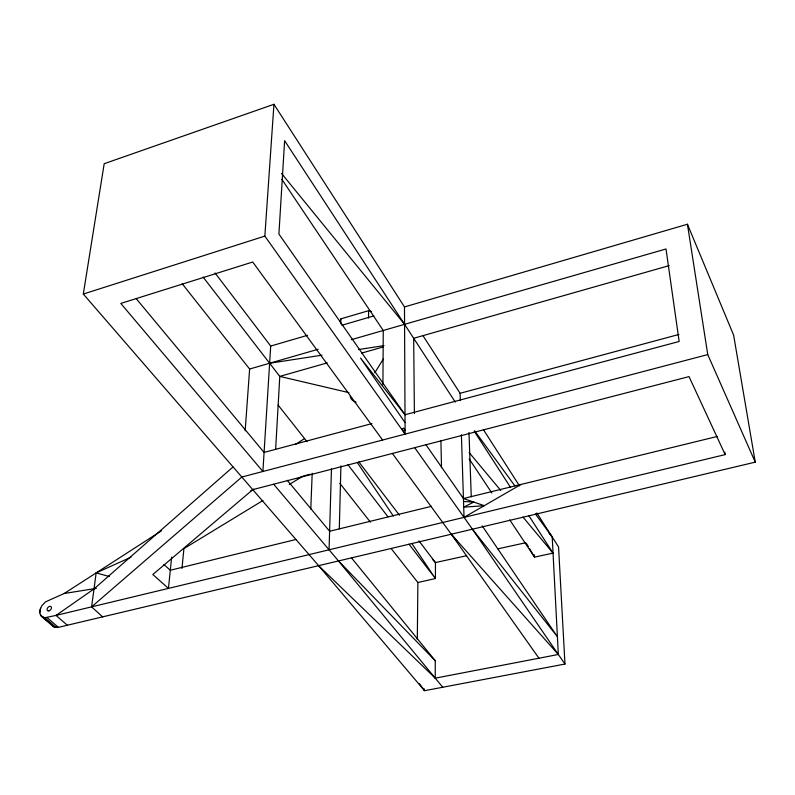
<?xml version="1.0" encoding="UTF-8"?>
<svg xmlns="http://www.w3.org/2000/svg" width="795" height="795" viewBox="0 0 795 795"><rect width="100%" height="100%" fill="white"/><g stroke="black" fill="none" stroke-linecap="round" stroke-linejoin="round"><path stroke-width="1.19" d="M442.755 687.248L435.243 678.165L435.262 660.744L351.489 557.881M382.922 384.859L383.25 330.481L281.857 179.312M368.532 318.07L368.602 310.696L371.523 311.56M417.315 639.518L417.882 582.516L391.1 548.471M340.787 323.754L340.896 318.845L368.602 310.696M339.306 528.904L340.916 465.84M329.05 549.772L331.475 468.812M310.795 509.009L312.187 473.293M536.844 512.954L558.557 546.95L564.977 664.044L424.54 690.706L318.606 565.652L83.306 294.041L104.195 163.7L273.947 104.294L404.486 306.95L687.437 224.24L733.616 335.122L755.25 462.153L58.393 627.354L54.259 627.126L41.32 616.304L39.75 612.806L40.038 609.914L41.757 605.86L45.464 601.885L64.206 593.497L161.405 530.841M275.646 449.195L279.78 376.393L203.103 277.067M215.038 272.953L270.697 346.064L262.897 471.485L120.8 303.422L252.721 262.022L382.604 440.023M404.486 306.95L405.102 434.11L264.854 236.105L273.947 104.294M245.168 430.81L249.62 369.019L182.164 283.676M181.976 568.375L183.933 548.61L262.956 500.492M171.65 557.116L168.451 588.389L152.829 574.517L252.77 489.631L689.036 376.601L725.159 454.611L56.047 615.409L44.828 617.735L41.32 616.304M102.674 616.9L91.594 606.873L96.155 572.897L130.966 557.216M39.75 612.806L40.525 608.205M339.654 321.498L340.896 318.845M374.783 372.766L383.329 359.062M232.955 467.003L93.999 588.936L56.047 615.409L67.356 625.268M91.594 606.873L241.849 477.02L707.749 354.59L755.25 462.153M295.283 444.544L304.535 438.592M250.524 491.081L253.685 489.154M289.291 484.453L301.941 476.752M521.073 484.423L464.032 517.336L461.408 434.805M297.429 478.809L301.881 476.652M83.306 294.041L264.854 236.105M270.697 346.064L307.466 335.321M341.85 325.264L373.869 315.903M249.62 369.019L318.159 349.253M351.291 339.694L666.001 248.974L679.159 341.482L405.013 414.742L360.552 358.078L405.053 422.622M327.252 362.888L279.78 376.393L348.925 392.641M361.665 353.089L383.031 347.017M669.261 265.6L413.678 338.292L414.384 413.579M422.831 335.43L460.086 393.286L678.97 334.447M371.931 423.586L264.079 452.425L136.293 298.751M302.994 476.116L310.07 474.277M96.374 588.35L64.206 593.497M295.849 539.507L170.279 570.254L163.909 564.5M431.506 506.326L329.607 531.249L287.273 480.319M425.862 444.644L463.435 498.515L717.338 436.435M417.882 582.516L435.422 578.531L435.451 562.562L418.935 540.858M466.645 555.715L435.451 562.562L432.887 559.879M497.839 548.858L525.435 542.796M528.794 515.607L553.052 553.131L534.538 557.126L509.764 519.9M318.606 565.652L435.243 678.165L558.329 654.484L564.977 664.044M269.634 363.245L321.955 355.186M358.456 349.562L384.005 345.626M463.535 501.486L473.78 502.072L463.714 507.17L484.244 505.68L463.435 498.515M96.155 572.897L109.312 576.504M44.828 617.735L56.197 627.553M40.257 614.764L45.504 619.295M49.002 622.316L52.699 626.112M42.88 617.318L54.259 627.126M47.034 617.526L58.393 627.354M273.649 484.215L338.481 560.942L435.262 660.744M535.383 513.908L552.207 536.913L558.329 654.484L451.262 534.2L392.382 453.448M469.12 452.524L500.79 490.495M522.961 517.068L553.052 553.131M549.057 533.097L552.207 536.913M338.481 560.942L435.243 678.165M456.747 540.908L451.262 534.2L538.931 658.21M281.539 173.449L404.576 324.33L455.267 402.081M414.702 447.665L472.419 529.182L557.404 636.735L482.197 525.843M278.161 405.132L307.039 441.692M339.823 483.281L370.43 522.196M347.962 464.767L387.92 516.75M409.028 544.207L435.422 578.531L411.969 543.701M358.873 461.905L399.408 515.2M419.422 683.74L424.54 690.706L423.884 688.41M474.665 430.85L514.902 485.884M405.013 414.742L278.906 234.018L284.63 140.695L404.576 324.33M405.092 430.353L403.552 428.137L402.031 428.863L405.102 434.11M472.419 529.182L558.329 654.484M357.472 462.769L393.336 516.044M469.169 458.874L491.876 493.009M474.198 431.188L510.599 487.474M483.4 429.598L519.473 485.864M526.33 543.253L528.228 546.453M529.49 548.59L534.538 557.126L534.439 554.821M724.792 452.196L725.159 454.611M687.437 224.24L707.749 354.59M468.99 432.49L471.266 496.835M460.086 393.286L460.325 400.581M440.907 440.47L441.513 467.738M356.1 402.24A11.021 6.897 0.9 0 1 350.247 396.357M48.962 610.848A2.643 1.769 -47.7 0 0 51.317 607.022A2.643 1.769 -47.7 0 0 47.521 608.016A2.643 1.769 -47.7 0 0 48.962 610.848"/></g></svg>
